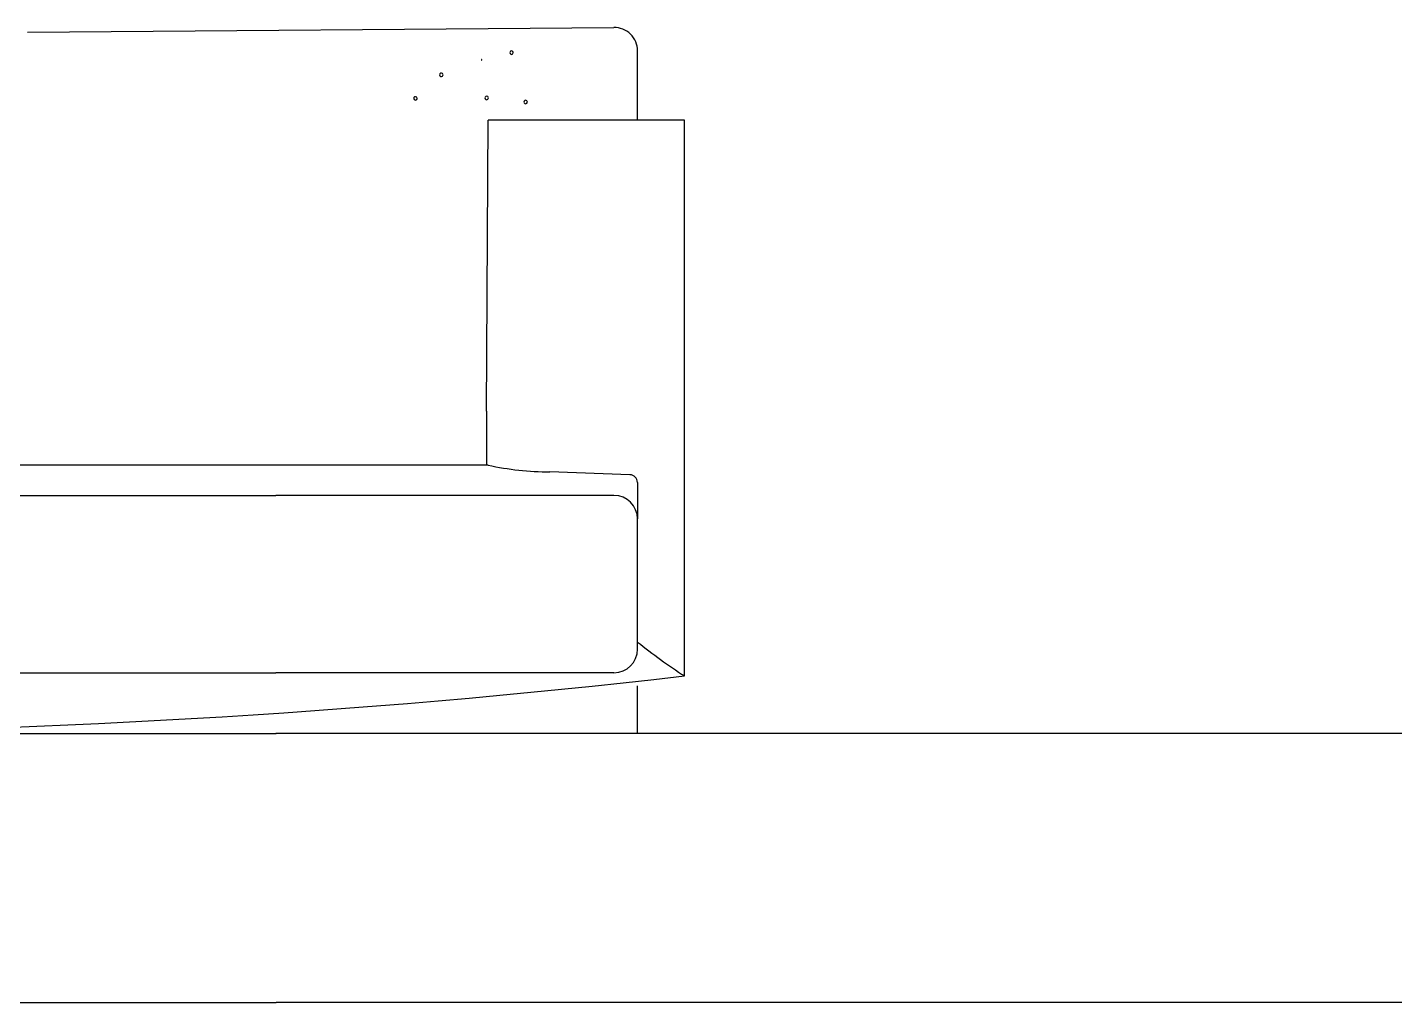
# Model space of a CAD drawing. Header units: feet. Extents: x 15180 to 17114, y 6067 to 8094.
# Drawn here: x 15999.6 to 16050.4, y 6120.1 to 6156.3 of the extents above; entities that cross this region are included whole.
import ezdxf

# ---------------------------------------------------------------- set-up
doc = ezdxf.new("R2010")
doc.units = ezdxf.units.FT
doc.layers.add('freecads.com', color=7, linetype='Continuous')

msp = doc.modelspace()

# ---------------------------------------------------------------- linework, layer by layer
for p, q in [((15948.622, 6130.084), (16008.862, 6130.084)), ((16132.121, 6130.084), (16008.862, 6130.084)), ((15924.381, 6120.084), (16008.862, 6120.084)), ((16322.82, 6120.084), (16008.862, 6120.084))]:
    msp.add_line(p, q)
at = {"layer": 'freecads.com', "ltscale": 2}
for p, q in [((15999.616, 6156.151), (16021.415, 6156.325)), ((16022.298, 6152.874), (16022.298, 6155.449)), ((16016.691, 6142.058), (16016.748, 6152.874)), ((16024.051, 6152.874), (16016.748, 6152.874)), ((16024.051, 6132.222), (16024.051, 6152.874)), ((16016.691, 6142.058), (16016.691, 6140.059)), ((16016.748, 6140.059), (15999.044, 6140.059)), ((16022.016, 6139.703), (16019.037, 6139.808)), ((16022.298, 6139.411), (16022.298, 6138.057)), ((15999.044, 6138.934), (16008.86, 6138.934)), ((16021.422, 6138.934), (16008.86, 6138.934)), ((16022.298, 6133.219), (16022.298, 6138.057)), ((15999.044, 6132.343), (16008.86, 6132.343)), ((16021.422, 6132.343), (16008.86, 6132.343)), ((16022.298, 6130.087), (16022.298, 6131.861)), ((15948.635, 6130.087), (16008.86, 6130.087)), ((16022.298, 6130.087), (16008.86, 6130.087))]:
    msp.add_line(p, q, dxfattribs=at)
for centre, radius, start, end in [((16021.422, 6155.449), 0.876, 0, 90.4579), ((16017.616, 6155.387), 0.0649, 91.3946, 271.3946), ((16017.616, 6155.387), 0.0649, 271.3946, 91.3946), ((16016.504, 6155.119), 0.0108, 91.3946, 271.3946), ((16016.504, 6155.119), 0.0108, 271.3946, 91.3946), ((16015.008, 6154.562), 0.0649, 91.3946, 271.3946), ((16015.008, 6154.562), 0.0649, 271.3946, 91.3946), ((16014.047, 6153.684), 0.0649, 91.3946, 271.3946), ((16014.047, 6153.684), 0.0649, 271.3946, 91.3946), ((16016.689, 6153.703), 0.0649, 91.3946, 271.3946), ((16016.689, 6153.703), 0.0649, 271.3946, 91.3946), ((16018.139, 6153.55), 0.0649, 91.3946, 271.3946), ((16018.139, 6153.55), 0.0649, 271.3946, 91.3946), ((16019.064, 6150.607), 10.8, 257.6131, 269.8582), ((16022.006, 6139.411), 0.292, 0, 87.9816), ((16021.422, 6138.057), 0.876, 0, 90), ((16021.422, 6133.219), 0.876, 270, 0), ((16036.035, 6150.712), 22.034, 231.4328, 237.0519), ((15986.686, 6458.068), 327.981, 263.68225, 276.54157)]:
    msp.add_arc(centre, radius, start, end, dxfattribs=at)

doc.saveas('drawing.dxf')
